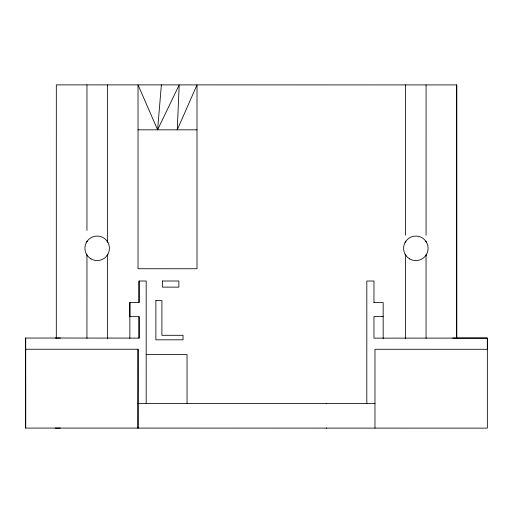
<?xml version="1.0" encoding="UTF-8"?>
<svg xmlns="http://www.w3.org/2000/svg" width="513" height="513" viewBox="0 0 513 513"><rect width="100%" height="100%" fill="white"/><g stroke="black" fill="none" stroke-linecap="round" stroke-linejoin="round"><path stroke-width="0.77" d="M25.676 428.079L25.669 338.022L25.676 428.079L487.344 428.124L487.35 338.067L452.62 338.061M56.302 338.029L56.321 84.876L456.724 84.914L456.711 338.061L456.724 84.914M86.941 338.362L86.953 255.044M86.953 230.44L86.966 84.882M107.371 338.362L107.377 255.051M107.377 241.578L107.397 84.882M129.853 338.465L129.86 302.452L139.049 302.452L139.042 281.002L146.192 281.002L146.179 403.577M138.048 349.25L137.997 428.092L138.048 349.25L25.682 349.244M139.055 338.291L139.055 316.662L129.86 316.662L129.86 302.452M139.036 302.574L139.042 281.002M187.04 403.577L187.04 354.547L146.186 354.547M366.814 403.596L366.821 281.021L373.971 281.021L373.971 302.593M374.971 428.111L374.984 349.276L487.35 349.282L487.35 338.086L373.958 338.131L373.964 316.54L383.16 316.54M383.16 338.586L383.16 302.612L373.971 302.612M426.059 338.388L426.066 255.076M426.072 235.159L426.085 84.908M157.594 129.827L179.197 84.889L177.261 129.834L197.005 84.889L196.992 268.748L138.023 268.741L138.035 84.882L157.594 129.827L161.383 84.889M86.428 242.405L87.248 241.104M107.082 255.519L107.903 254.217M405.116 242.437L405.937 241.136M425.771 255.545L426.592 254.249M138.035 129.827L197.005 129.834M25.682 338.061L60.399 338.029M137.997 403.577L374.971 403.596M55.282 428.086L60.393 428.079M326.666 403.596L326.262 403.59M326.255 428.105L326.666 428.105M425.771 241.136L426.598 242.437M405.11 254.243L405.937 255.545M107.082 241.11L107.91 242.405M86.421 254.217L87.248 255.519M55.289 338.022L139.068 338.112L139.055 316.662M405.45 84.908L405.526 235.153M405.539 254.91L405.578 338.721M155.881 300.599L155.881 339.818L183.019 339.818L183.019 335.297L161.903 335.297L161.903 300.599L155.881 300.599M162.538 281.002L162.531 287.133L178.877 287.133L178.877 281.002L162.538 281.002M91.038 258.924A12.254 12.254 0 0 0 109.423 248.311A12.254 12.254 0 0 0 91.038 237.699A12.254 12.254 0 0 0 91.038 258.924M409.727 258.956A12.254 12.254 0 0 0 428.111 248.343A12.254 12.254 0 0 0 409.727 237.724A12.254 12.254 0 0 0 409.727 258.956"/></g></svg>
